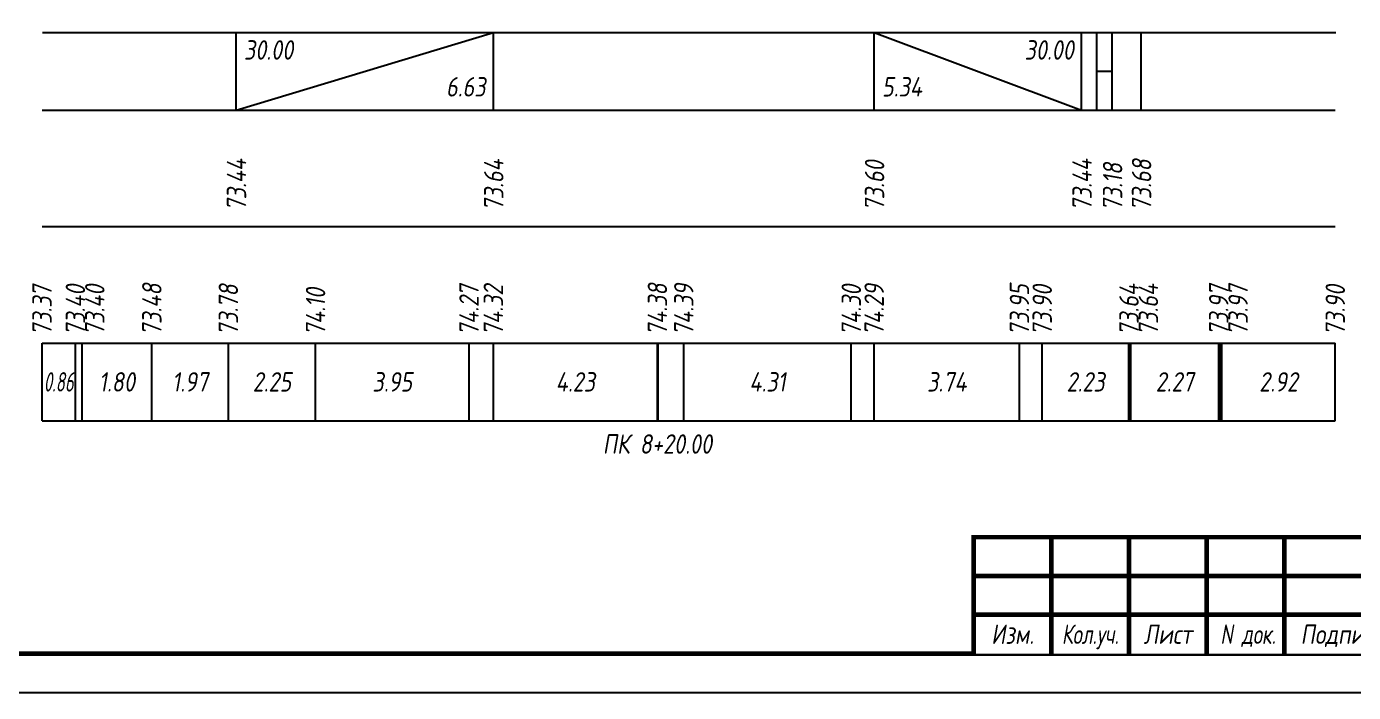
# Model space of a CAD drawing. Extents: x -717 to 1451, y -133302 to 233.
# Drawn here: x 78 to 248.9, y -12958.4 to -12872.7 of the extents above; entities that cross this region are included whole.
import ezdxf
from ezdxf.enums import TextEntityAlignment as Align

# ---------------------------------------------------------------- set-up
doc = ezdxf.new("R2010")
doc.units = 0
for name, color, linetype in [('Зарамочное оформление', 7, 'Continuous'), ('Код_510', 7, 'Continuous'), ('Код_516', 1, 'Continuous'), ('Подписи поперечников', 7, 'Continuous'), ('Таблица', 7, 'Continuous')]:
    doc.layers.add(name, color=color, linetype=linetype)
doc.styles.add('М', font='romand.shx', dxfattribs={"width": 0.8, "oblique": 10, "height": 2.5})

# ---------------------------------------------------------------- blocks, each defined once
blk = doc.blocks.new('Штамп')
at = {"linetype": 'Continuous'}
blk.add_wipeout([(199.95, -411.25), (384.95, -411.25), (384.95, -426.25), (199.95, -426.25)], dxfattribs=at).dxf.layer = 'Зарамочное оформление'
at = {"layer": 'Зарамочное оформление', "linetype": 'Continuous', "lineweight": -3, "const_width": 0.6, "flags": 128}
for points in [[(199.95, -426.25), (199.95, -411.25), (384.95, -411.25)], [(209.95, -411.25), (209.95, -426.25)], [(219.95, -411.25), (219.95, -426.25)], [(229.95, -411.25), (229.95, -426.25)], [(239.95, -411.25), (239.95, -426.25)], [(199.95, -416.25), (264.95, -416.25)], [(199.95, -421.25), (264.95, -421.25)]]:
    blk.add_lwpolyline(points, dxfattribs=at)
at = {"layer": 'Зарамочное оформление', "linetype": 'Continuous', "style": 'М', "oblique": 10}
for s, width, p in [('Изм.', 0.8, (204.95, -423.75)), ('Кол.уч.', 0.7, (214.95, -423.75)), ('Лист', 0.8, (224.95, -423.75)), ('N док.', 0.7, (235.28, -423.75)), ('Подпись', 0.8, (247.45, -423.75))]:
    blk.add_text(s, height=2.5, dxfattribs=dict(at, width=width)).set_placement(p, align=Align.MIDDLE_CENTER)
blk = doc.blocks.new('шифр')
blk.add_blockref('Штамп', (0, -12587))

msp = doc.modelspace()

# ---------------------------------------------------------------- linework, layer by layer
at = {"flags": 128}
msp.add_lwpolyline([(-30.054, -12958.421), (389.946, -12958.421), (389.946, -12661.421), (-30.054, -12661.421)], close=True, dxfattribs=at)
at = {"const_width": 0.6, "flags": 128}
msp.add_lwpolyline([(-10.054, -12953.421), (384.946, -12953.421), (384.946, -12666.421), (-10.054, -12666.421)], close=True, dxfattribs=at)
at = {"layer": 'Код_510'}
for p, q in [((79.946, -12923.421), (79.946, -12913.421)), ((84.246, -12923.421), (84.246, -12913.421)), ((85.097, -12923.421), (85.097, -12913.421)), ((94.095, -12923.421), (94.095, -12913.421)), ((103.947, -12923.421), (103.947, -12913.421)), ((115.178, -12923.421), (115.178, -12913.421)), ((134.943, -12923.421), (134.943, -12913.421)), ((138.076, -12923.421), (138.076, -12913.421)), ((159.205, -12923.421), (159.205, -12913.421)), ((159.314, -12923.421), (159.314, -12913.421)), ((162.605, -12923.421), (162.605, -12913.421)), ((184.177, -12923.421), (184.177, -12913.421)), ((187.122, -12923.421), (187.122, -12913.421)), ((205.834, -12923.421), (205.834, -12913.421)), ((208.77, -12923.421), (208.77, -12913.421)), ((219.943, -12923.421), (219.943, -12913.421)), ((220.077, -12923.421), (220.077, -12913.421)), ((220.169, -12923.421), (220.169, -12913.421)), ((231.5, -12923.421), (231.5, -12913.421)), ((231.688, -12923.421), (231.688, -12913.421)), ((231.895, -12923.421), (231.895, -12913.421)), ((246.513, -12923.421), (246.513, -12913.421))]:
    msp.add_line(p, q, dxfattribs=at)
at = {"layer": 'Код_516'}
for p, q in [((104.946, -12883.421), (104.946, -12873.421)), ((104.946, -12883.421), (138.076, -12873.421)), ((138.076, -12883.421), (138.076, -12873.421)), ((187.122, -12883.421), (187.122, -12873.421)), ((187.122, -12873.421), (213.847, -12883.421)), ((213.847, -12883.421), (213.847, -12873.421)), ((215.783, -12883.421), (215.783, -12873.421)), ((217.783, -12883.421), (217.783, -12873.421)), ((221.513, -12883.421), (221.513, -12873.421)), ((215.783, -12878.421), (217.783, -12878.421))]:
    msp.add_line(p, q, dxfattribs=at)
at = {"layer": 'Таблица'}
for p, q in [((80, -12873.421), (246.567, -12873.421)), ((79.946, -12883.421), (246.513, -12883.421)), ((79.946, -12898.421), (246.513, -12898.421)), ((79.946, -12913.421), (246.513, -12913.421)), ((79.946, -12923.421), (246.513, -12923.421))]:
    msp.add_line(p, q, dxfattribs=at)

# ---------------------------------------------------------------- texts
at = {"layer": 'Код_510', "style": 'М', "oblique": 10, "width": 0.8}
for s, p in [('73.37', (79.946, -12912.421)), ('73.40', (84.246, -12912.421)), ('73.40', (86.746, -12912.421)), ('73.48', (94.095, -12912.421)), ('73.78', (103.947, -12912.421)), ('74.10', (115.178, -12912.421)), ('74.27', (134.943, -12912.421)), ('74.32', (138.076, -12912.421)), ('74.38', (159.205, -12912.421)), ('74.39', (162.605, -12912.421)), ('74.30', (184.177, -12912.421)), ('74.29', (187.122, -12912.421)), ('73.95', (205.834, -12912.421)), ('73.90', (208.77, -12912.421)), ('73.64', (219.943, -12912.421)), ('73.64', (222.443, -12912.421)), ('73.97', (231.5, -12912.421)), ('73.97', (234, -12912.421)), ('73.90', (246.513, -12912.421))]:
    msp.add_text(s, height=2.5, rotation=90, dxfattribs=at).set_placement(p, align=Align.MIDDLE_LEFT)
at = {"layer": 'Код_510', "style": 'М', "oblique": 10}
for s, width, p in [('0.86', 0.6, (82.096, -12918.421)), ('1.80', 0.8, (89.596, -12918.421)), ('1.97', 0.8, (99.021, -12918.421)), ('2.25', 0.8, (109.563, -12918.421)), ('3.95', 0.8, (125.061, -12918.421)), ('4.23', 0.8, (148.641, -12918.421)), ('4.31', 0.8, (173.391, -12918.421)), ('3.74', 0.8, (196.478, -12918.421)), ('2.23', 0.8, (214.357, -12918.421)), ('2.27', 0.8, (225.835, -12918.421)), ('2.92', 0.8, (239.204, -12918.421))]:
    msp.add_text(s, height=2.5, dxfattribs=dict(at, width=width)).set_placement(p, align=Align.MIDDLE_CENTER)
at = {"layer": 'Код_516', "style": 'М', "oblique": 10, "width": 0.8}
msp.add_text('30.00', height=2.5, dxfattribs=at).set_placement((105.946, -12874.421), align=Align.TOP_LEFT)
msp.add_text('30.00', height=2.5, dxfattribs=at).set_placement((212.847, -12874.421), align=Align.TOP_RIGHT)
msp.add_text('6.63', height=2.5, dxfattribs=at).set_placement((137.076, -12882.421), align=Align.BOTTOM_RIGHT)
msp.add_text('5.34', height=2.5, dxfattribs=at).set_placement((188.122, -12882.421), align=Align.BOTTOM_LEFT)
for s, p in [('73.44', (105, -12896.371)), ('73.64', (138.131, -12896.371)), ('73.60', (187.176, -12896.371)), ('73.44', (213.901, -12896.371)), ('73.18', (217.838, -12896.371)), ('73.68', (221.567, -12896.371))]:
    msp.add_text(s, height=2.5, rotation=90, dxfattribs=at).set_placement(p, align=Align.MIDDLE_LEFT)
at = {"layer": 'Подписи поперечников', "style": 'М', "oblique": 10, "width": 0.8}
msp.add_text('ПК 8+20.00', height=2.5, dxfattribs=at).set_placement((159.205, -12928.421), align=Align.BOTTOM_CENTER)

# ---------------------------------------------------------------- next in the draw order: block references
msp.add_blockref('шифр', (0, 59.829))

doc.saveas('drawing.dxf')
